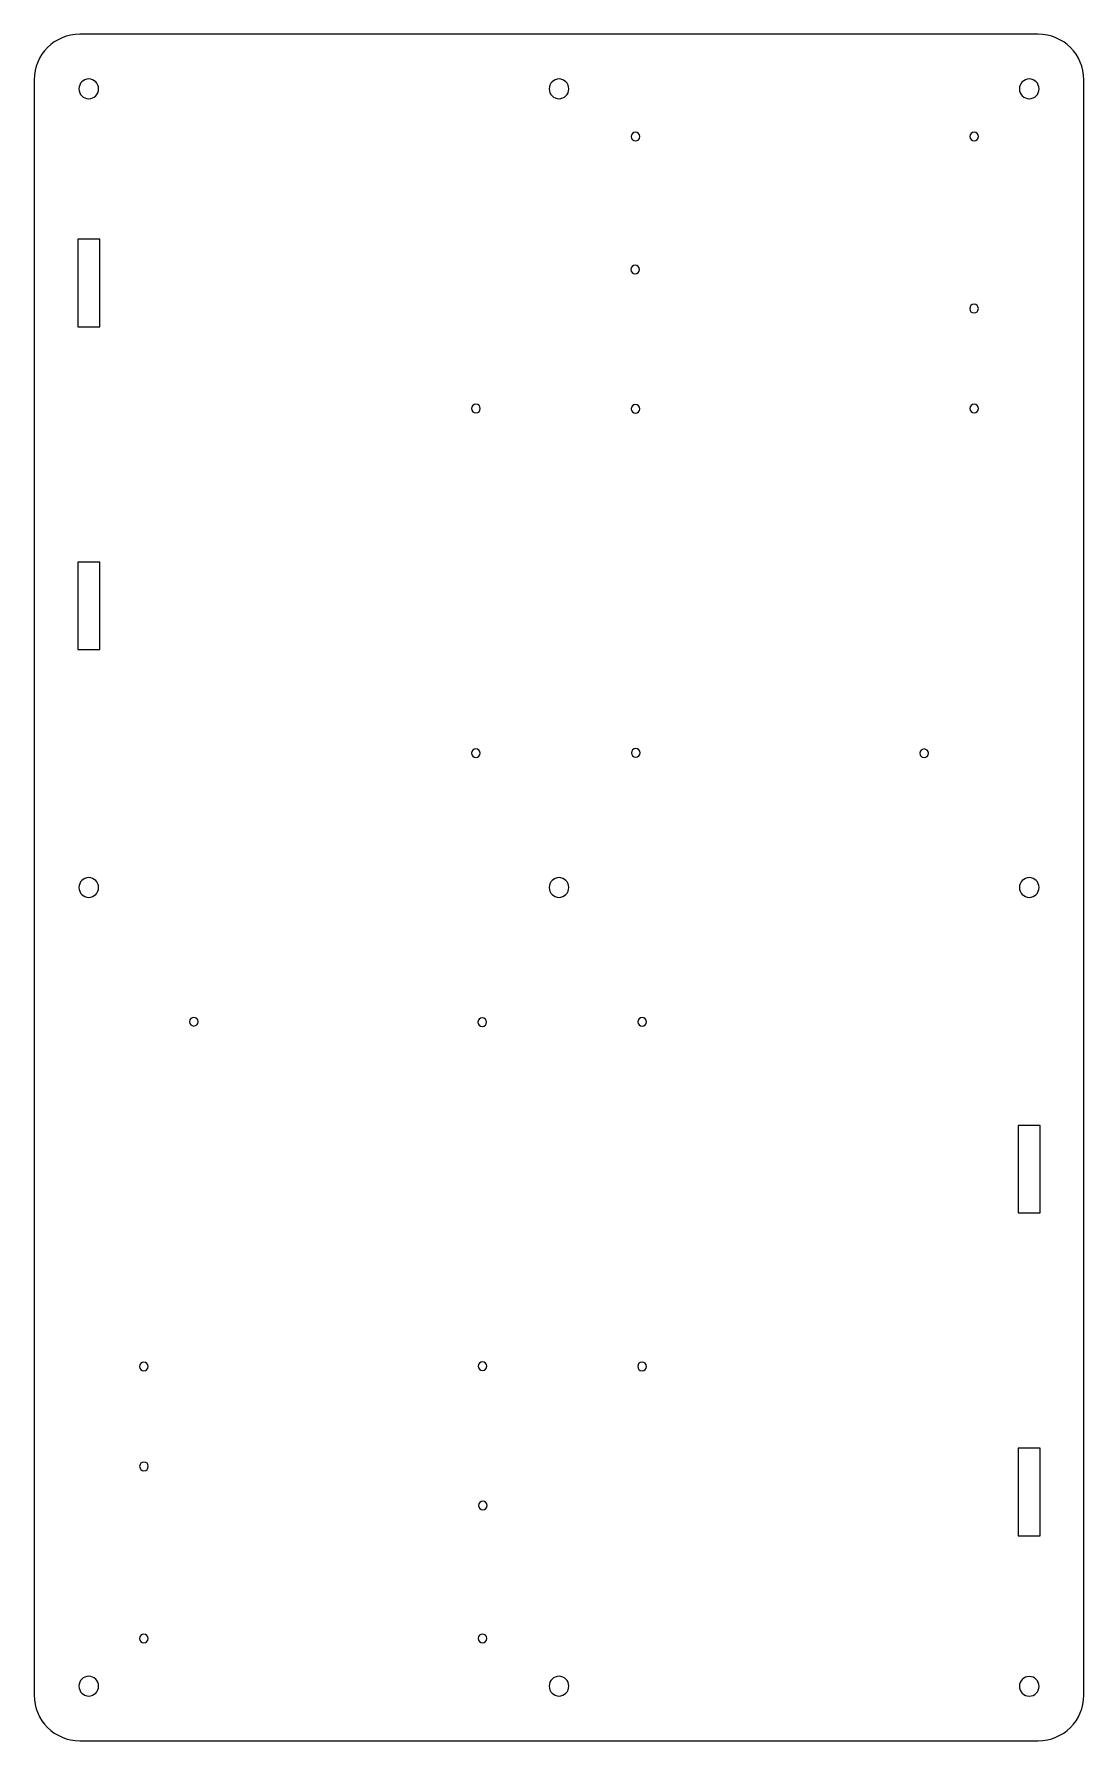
# Model space of a CAD drawing. Header units: millimetres. Extents: x -317 to 163, y -330 to 450.
import ezdxf

# ---------------------------------------------------------------- set-up
doc = ezdxf.new("R2010")
doc.units = ezdxf.units.MM
doc.header["$MEASUREMENT"] = 0
doc.layers.add('layer 1', color=7, linetype='Continuous')

msp = doc.modelspace()

# ---------------------------------------------------------------- linework, layer by layer
at = {"layer": 'layer 1', "color": 250, "lineweight": 20}
for points, knots in [([(-296.1306, 450.5), (-296.1306, 450.5), (142.1306, 450.5), (142.1306, 450.5), (142.1306, 450.5), (153.6088, 450.5), (163, 441.1088), (163, 429.6304), (163, 429.6304), (163, 429.6304), (163, -308.6305), (163, -308.6305), (163, -308.6305), (163, -320.1088), (153.6088, -329.5), (142.1306, -329.5), (142.1306, -329.5), (142.1306, -329.5), (-296.1306, -329.5), (-296.1306, -329.5), (-296.1306, -329.5), (-307.6088, -329.5), (-317, -320.1088), (-317, -308.6305), (-317, -308.6305), (-317, -308.6305), (-317, 429.6304), (-317, 429.6304), (-317, 429.6304), (-317, 441.1088), (-307.6088, 450.5), (-296.1306, 450.5)], [0, 0, 0, 0, 0.11111111, 0.11111111, 0.11111111, 0.11111111, 0.22222222, 0.22222222, 0.22222222, 0.22222222, 0.33333333, 0.33333333, 0.33333333, 0.33333333, 0.44444444, 0.44444444, 0.44444444, 0.44444444, 0.55555556, 0.55555556, 0.55555556, 0.55555556, 0.66666667, 0.66666667, 0.66666667, 0.66666667, 0.77777778, 0.77777778, 0.77777778, 0.77777778, 1, 1, 1, 1]), ([(-41.995, 401.6692), (-43.0892, 401.6692), (-43.9762, 402.5562), (-43.9762, 403.6504), (-43.9762, 403.6504), (-43.9762, 404.7446), (-43.0892, 405.6316), (-41.995, 405.6316), (-41.995, 405.6316), (-40.9008, 405.6316), (-40.0138, 404.7446), (-40.0138, 403.6504), (-40.0138, 403.6504), (-40.0138, 402.5562), (-40.9008, 401.6692), (-41.995, 401.6692)], [0, 0, 0, 0, 0.2, 0.2, 0.2, 0.2, 0.4, 0.4, 0.4, 0.4, 0.6, 0.6, 0.6, 0.6, 1, 1, 1, 1]), ([(112.851, 401.7452), (111.7568, 401.7452), (110.8698, 402.6322), (110.8698, 403.7264), (110.8698, 403.7264), (110.8698, 404.8206), (111.7568, 405.7076), (112.851, 405.7076), (112.851, 405.7076), (113.9452, 405.7076), (114.8322, 404.8206), (114.8322, 403.7264), (114.8322, 403.7264), (114.8322, 402.6322), (113.9452, 401.7452), (112.851, 401.7452)], [0, 0, 0, 0, 0.2, 0.2, 0.2, 0.2, 0.4, 0.4, 0.4, 0.4, 0.6, 0.6, 0.6, 0.6, 1, 1, 1, 1]), ([(-42.1885, 340.948), (-43.2827, 340.948), (-44.1697, 341.835), (-44.1697, 342.9292), (-44.1697, 342.9292), (-44.1697, 344.0234), (-43.2827, 344.9104), (-42.1885, 344.9104), (-42.1885, 344.9104), (-41.0943, 344.9104), (-40.2073, 344.0234), (-40.2073, 342.9292), (-40.2073, 342.9292), (-40.2073, 341.835), (-41.0943, 340.948), (-42.1885, 340.948)], [0, 0, 0, 0, 0.2, 0.2, 0.2, 0.2, 0.4, 0.4, 0.4, 0.4, 0.6, 0.6, 0.6, 0.6, 1, 1, 1, 1]), ([(112.7588, 323.062), (111.6646, 323.062), (110.7776, 323.949), (110.7776, 325.0432), (110.7776, 325.0432), (110.7776, 326.1374), (111.6646, 327.0244), (112.7588, 327.0244), (112.7588, 327.0244), (113.853, 327.0244), (114.74, 326.1374), (114.74, 325.0432), (114.74, 325.0432), (114.74, 323.949), (113.853, 323.062), (112.7588, 323.062)], [0, 0, 0, 0, 0.2, 0.2, 0.2, 0.2, 0.4, 0.4, 0.4, 0.4, 0.6, 0.6, 0.6, 0.6, 1, 1, 1, 1]), ([(-114.9567, 277.3716), (-116.0509, 277.3716), (-116.9379, 278.2586), (-116.9379, 279.3528), (-116.9379, 279.3528), (-116.9379, 280.447), (-116.0509, 281.334), (-114.9567, 281.334), (-114.9567, 281.334), (-113.8625, 281.334), (-112.9755, 280.447), (-112.9755, 279.3528), (-112.9755, 279.3528), (-112.9755, 278.2586), (-113.8625, 277.3716), (-114.9567, 277.3716)], [0, 0, 0, 0, 0.2, 0.2, 0.2, 0.2, 0.4, 0.4, 0.4, 0.4, 0.6, 0.6, 0.6, 0.6, 1, 1, 1, 1]), ([(-41.9962, 277.3098), (-43.0904, 277.3098), (-43.9774, 278.1968), (-43.9774, 279.291), (-43.9774, 279.291), (-43.9774, 280.3852), (-43.0904, 281.2722), (-41.9962, 281.2722), (-41.9962, 281.2722), (-40.902, 281.2722), (-40.015, 280.3852), (-40.015, 279.291), (-40.015, 279.291), (-40.015, 278.1968), (-40.902, 277.3098), (-41.9962, 277.3098)], [0, 0, 0, 0, 0.2, 0.2, 0.2, 0.2, 0.4, 0.4, 0.4, 0.4, 0.6, 0.6, 0.6, 0.6, 1, 1, 1, 1]), ([(112.8284, 277.4248), (111.7342, 277.4248), (110.8472, 278.3118), (110.8472, 279.406), (110.8472, 279.406), (110.8472, 280.5002), (111.7342, 281.3872), (112.8284, 281.3872), (112.8284, 281.3872), (113.9226, 281.3872), (114.8096, 280.5002), (114.8096, 279.406), (114.8096, 279.406), (114.8096, 278.3118), (113.9226, 277.4248), (112.8284, 277.4248)], [0, 0, 0, 0, 0.2, 0.2, 0.2, 0.2, 0.4, 0.4, 0.4, 0.4, 0.6, 0.6, 0.6, 0.6, 1, 1, 1, 1]), ([(-115.0206, 119.9203), (-116.1148, 119.9203), (-117.0018, 120.8073), (-117.0018, 121.9015), (-117.0018, 121.9015), (-117.0018, 122.9957), (-116.1148, 123.8827), (-115.0206, 123.8827), (-115.0206, 123.8827), (-113.9264, 123.8827), (-113.0394, 122.9957), (-113.0394, 121.9015), (-113.0394, 121.9015), (-113.0394, 120.8073), (-113.9264, 119.9203), (-115.0206, 119.9203)], [0, 0, 0, 0, 0.2, 0.2, 0.2, 0.2, 0.4, 0.4, 0.4, 0.4, 0.6, 0.6, 0.6, 0.6, 1, 1, 1, 1]), ([(-41.9223, 120.0638), (-43.0165, 120.0638), (-43.9035, 120.9508), (-43.9035, 122.045), (-43.9035, 122.045), (-43.9035, 123.1392), (-43.0165, 124.0262), (-41.9223, 124.0262), (-41.9223, 124.0262), (-40.8281, 124.0262), (-39.9411, 123.1392), (-39.9411, 122.045), (-39.9411, 122.045), (-39.9411, 120.9508), (-40.8281, 120.0638), (-41.9223, 120.0638)], [0, 0, 0, 0, 0.2, 0.2, 0.2, 0.2, 0.4, 0.4, 0.4, 0.4, 0.6, 0.6, 0.6, 0.6, 1, 1, 1, 1]), ([(90.0025, 119.8373), (88.9083, 119.8373), (88.0213, 120.7243), (88.0213, 121.8185), (88.0213, 121.8185), (88.0213, 122.9127), (88.9083, 123.7997), (90.0025, 123.7997), (90.0025, 123.7997), (91.0967, 123.7997), (91.9837, 122.9127), (91.9837, 121.8185), (91.9837, 121.8185), (91.9837, 120.7243), (91.0967, 119.8373), (90.0025, 119.8373)], [0, 0, 0, 0, 0.2, 0.2, 0.2, 0.2, 0.4, 0.4, 0.4, 0.4, 0.6, 0.6, 0.6, 0.6, 1, 1, 1, 1]), ([(-244.0025, 1.1627), (-242.9083, 1.1627), (-242.0213, 0.2757), (-242.0213, -0.8185), (-242.0213, -0.8185), (-242.0213, -1.9127), (-242.9083, -2.7997), (-244.0025, -2.7997), (-244.0025, -2.7997), (-245.0967, -2.7997), (-245.9837, -1.9127), (-245.9837, -0.8185), (-245.9837, -0.8185), (-245.9837, 0.2757), (-245.0967, 1.1627), (-244.0025, 1.1627)], [0, 0, 0, 0, 0.2, 0.2, 0.2, 0.2, 0.4, 0.4, 0.4, 0.4, 0.6, 0.6, 0.6, 0.6, 1, 1, 1, 1]), ([(-112.0777, 0.9362), (-110.9835, 0.9362), (-110.0965, 0.0492), (-110.0965, -1.045), (-110.0965, -1.045), (-110.0965, -2.1392), (-110.9835, -3.0262), (-112.0777, -3.0262), (-112.0777, -3.0262), (-113.1719, -3.0262), (-114.0589, -2.1392), (-114.0589, -1.045), (-114.0589, -1.045), (-114.0589, 0.0492), (-113.1719, 0.9362), (-112.0777, 0.9362)], [0, 0, 0, 0, 0.2, 0.2, 0.2, 0.2, 0.4, 0.4, 0.4, 0.4, 0.6, 0.6, 0.6, 0.6, 1, 1, 1, 1]), ([(-38.9794, 1.0797), (-37.8852, 1.0797), (-36.9982, 0.1927), (-36.9982, -0.9015), (-36.9982, -0.9015), (-36.9982, -1.9957), (-37.8852, -2.8827), (-38.9794, -2.8827), (-38.9794, -2.8827), (-40.0736, -2.8827), (-40.9606, -1.9957), (-40.9606, -0.9015), (-40.9606, -0.9015), (-40.9606, 0.1927), (-40.0736, 1.0797), (-38.9794, 1.0797)], [0, 0, 0, 0, 0.2, 0.2, 0.2, 0.2, 0.4, 0.4, 0.4, 0.4, 0.6, 0.6, 0.6, 0.6, 1, 1, 1, 1]), ([(-266.8284, -156.4248), (-265.7342, -156.4248), (-264.8472, -157.3118), (-264.8472, -158.406), (-264.8472, -158.406), (-264.8472, -159.5002), (-265.7342, -160.3872), (-266.8284, -160.3872), (-266.8284, -160.3872), (-267.9226, -160.3872), (-268.8096, -159.5002), (-268.8096, -158.406), (-268.8096, -158.406), (-268.8096, -157.3118), (-267.9226, -156.4248), (-266.8284, -156.4248)], [0, 0, 0, 0, 0.2, 0.2, 0.2, 0.2, 0.4, 0.4, 0.4, 0.4, 0.6, 0.6, 0.6, 0.6, 1, 1, 1, 1]), ([(-112.0038, -156.3098), (-110.9096, -156.3098), (-110.0226, -157.1968), (-110.0226, -158.291), (-110.0226, -158.291), (-110.0226, -159.3852), (-110.9096, -160.2722), (-112.0038, -160.2722), (-112.0038, -160.2722), (-113.098, -160.2722), (-113.985, -159.3852), (-113.985, -158.291), (-113.985, -158.291), (-113.985, -157.1968), (-113.098, -156.3098), (-112.0038, -156.3098)], [0, 0, 0, 0, 0.2, 0.2, 0.2, 0.2, 0.4, 0.4, 0.4, 0.4, 0.6, 0.6, 0.6, 0.6, 1, 1, 1, 1]), ([(-39.0433, -156.3716), (-37.9491, -156.3716), (-37.0621, -157.2586), (-37.0621, -158.3528), (-37.0621, -158.3528), (-37.0621, -159.447), (-37.9491, -160.334), (-39.0433, -160.334), (-39.0433, -160.334), (-40.1375, -160.334), (-41.0245, -159.447), (-41.0245, -158.3528), (-41.0245, -158.3528), (-41.0245, -157.2586), (-40.1375, -156.3716), (-39.0433, -156.3716)], [0, 0, 0, 0, 0.2, 0.2, 0.2, 0.2, 0.4, 0.4, 0.4, 0.4, 0.6, 0.6, 0.6, 0.6, 1, 1, 1, 1]), ([(-266.7588, -202.062), (-265.6646, -202.062), (-264.7776, -202.949), (-264.7776, -204.0432), (-264.7776, -204.0432), (-264.7776, -205.1374), (-265.6646, -206.0244), (-266.7588, -206.0244), (-266.7588, -206.0244), (-267.853, -206.0244), (-268.74, -205.1374), (-268.74, -204.0432), (-268.74, -204.0432), (-268.74, -202.949), (-267.853, -202.062), (-266.7588, -202.062)], [0, 0, 0, 0, 0.2, 0.2, 0.2, 0.2, 0.4, 0.4, 0.4, 0.4, 0.6, 0.6, 0.6, 0.6, 1, 1, 1, 1]), ([(-111.8115, -219.948), (-110.7173, -219.948), (-109.8303, -220.835), (-109.8303, -221.9292), (-109.8303, -221.9292), (-109.8303, -223.0234), (-110.7173, -223.9104), (-111.8115, -223.9104), (-111.8115, -223.9104), (-112.9057, -223.9104), (-113.7927, -223.0234), (-113.7927, -221.9292), (-113.7927, -221.9292), (-113.7927, -220.835), (-112.9057, -219.948), (-111.8115, -219.948)], [0, 0, 0, 0, 0.2, 0.2, 0.2, 0.2, 0.4, 0.4, 0.4, 0.4, 0.6, 0.6, 0.6, 0.6, 1, 1, 1, 1]), ([(-266.851, -280.7452), (-265.7568, -280.7452), (-264.8698, -281.6322), (-264.8698, -282.7264), (-264.8698, -282.7264), (-264.8698, -283.8206), (-265.7568, -284.7076), (-266.851, -284.7076), (-266.851, -284.7076), (-267.9452, -284.7076), (-268.8322, -283.8206), (-268.8322, -282.7264), (-268.8322, -282.7264), (-268.8322, -281.6322), (-267.9452, -280.7452), (-266.851, -280.7452)], [0, 0, 0, 0, 0.2, 0.2, 0.2, 0.2, 0.4, 0.4, 0.4, 0.4, 0.6, 0.6, 0.6, 0.6, 1, 1, 1, 1]), ([(-112.005, -280.6692), (-110.9108, -280.6692), (-110.0238, -281.5562), (-110.0238, -282.6504), (-110.0238, -282.6504), (-110.0238, -283.7446), (-110.9108, -284.6316), (-112.005, -284.6316), (-112.005, -284.6316), (-113.0992, -284.6316), (-113.9862, -283.7446), (-113.9862, -282.6504), (-113.9862, -282.6504), (-113.9862, -281.5562), (-113.0992, -280.6692), (-112.005, -280.6692)], [0, 0, 0, 0, 0.2, 0.2, 0.2, 0.2, 0.4, 0.4, 0.4, 0.4, 0.6, 0.6, 0.6, 0.6, 1, 1, 1, 1])]:
    msp.add_open_spline(points, degree=3, knots=knots, dxfattribs=at)
at = {"layer": 'layer 1', "color": 250, "lineweight": 9}
for points in [[(-296.5, 425.5), (-296.5, 427.9853), (-294.4852, 430), (-292, 430), (-292, 430), (-289.5148, 430), (-287.5, 427.9853), (-287.5, 425.5), (-287.5, 425.5), (-287.5, 423.0147), (-289.5148, 421), (-292, 421), (-292, 421), (-294.4852, 421), (-296.5, 423.0147), (-296.5, 425.5)], [(-81.5, 425.5), (-81.5, 427.9853), (-79.4852, 430), (-77, 430), (-77, 430), (-74.5148, 430), (-72.5, 427.9853), (-72.5, 425.5), (-72.5, 425.5), (-72.5, 423.0147), (-74.5148, 421), (-77, 421), (-77, 421), (-79.4852, 421), (-81.5, 423.0147), (-81.5, 425.5)], [(133.5, 425.5), (133.5, 427.9853), (135.5148, 430), (138, 430), (138, 430), (140.4852, 430), (142.5, 427.9853), (142.5, 425.5), (142.5, 425.5), (142.5, 423.0147), (140.4852, 421), (138, 421), (138, 421), (135.5148, 421), (133.5, 423.0147), (133.5, 425.5)], [(-296.9995, 356.7504), (-296.9995, 356.7504), (-286.9995, 356.7504), (-286.9995, 356.7504), (-286.9995, 356.7504), (-286.9995, 356.7504), (-286.9995, 316.7504), (-286.9995, 316.7504), (-286.9995, 316.7504), (-286.9995, 316.7504), (-296.9995, 316.7504), (-296.9995, 316.7504), (-296.9995, 316.7504), (-296.9995, 316.7504), (-296.9995, 356.7504), (-296.9995, 356.7504)], [(-297, 209.2504), (-297, 209.2504), (-287, 209.2504), (-287, 209.2504), (-287, 209.2504), (-287, 209.2504), (-287, 169.2504), (-287, 169.2504), (-287, 169.2504), (-287, 169.2504), (-297, 169.2504), (-297, 169.2504), (-297, 169.2504), (-297, 169.2504), (-297, 209.2504), (-297, 209.2504)], [(-296.5, 60.5), (-296.5, 62.9853), (-294.4852, 65), (-292, 65), (-292, 65), (-289.5148, 65), (-287.5, 62.9853), (-287.5, 60.5), (-287.5, 60.5), (-287.5, 58.0147), (-289.5148, 56), (-292, 56), (-292, 56), (-294.4852, 56), (-296.5, 58.0147), (-296.5, 60.5)], [(-81.5, 60.5), (-81.5, 62.9853), (-79.4852, 65), (-77, 65), (-77, 65), (-74.5148, 65), (-72.5, 62.9853), (-72.5, 60.5), (-72.5, 60.5), (-72.5, 58.0147), (-74.5148, 56), (-77, 56), (-77, 56), (-79.4852, 56), (-81.5, 58.0147), (-81.5, 60.5)], [(133.5, 60.5), (133.5, 62.9853), (135.5148, 65), (138, 65), (138, 65), (140.4852, 65), (142.5, 62.9853), (142.5, 60.5), (142.5, 60.5), (142.5, 58.0147), (140.4852, 56), (138, 56), (138, 56), (135.5148, 56), (133.5, 58.0147), (133.5, 60.5)], [(133.0005, -48.2496), (133.0005, -48.2496), (143, -48.2496), (143, -48.2496), (143, -48.2496), (143, -48.2496), (143, -88.2496), (143, -88.2496), (143, -88.2496), (143, -88.2496), (133.0005, -88.2496), (133.0005, -88.2496), (133.0005, -88.2496), (133.0005, -88.2496), (133.0005, -48.2496), (133.0005, -48.2496)], [(133, -195.7496), (133, -195.7496), (142.9995, -195.7496), (142.9995, -195.7496), (142.9995, -195.7496), (142.9995, -195.7496), (142.9995, -235.7496), (142.9995, -235.7496), (142.9995, -235.7496), (142.9995, -235.7496), (133, -235.7496), (133, -235.7496), (133, -235.7496), (133, -235.7496), (133, -195.7496), (133, -195.7496)], [(-296.5, -304.5), (-296.5, -302.0147), (-294.4852, -300), (-292, -300), (-292, -300), (-289.5148, -300), (-287.5, -302.0147), (-287.5, -304.5), (-287.5, -304.5), (-287.5, -306.9853), (-289.5148, -309), (-292, -309), (-292, -309), (-294.4852, -309), (-296.5, -306.9853), (-296.5, -304.5)], [(-81.5, -304.5), (-81.5, -302.0147), (-79.4852, -300), (-77, -300), (-77, -300), (-74.5148, -300), (-72.5, -302.0147), (-72.5, -304.5), (-72.5, -304.5), (-72.5, -306.9853), (-74.5148, -309), (-77, -309), (-77, -309), (-79.4852, -309), (-81.5, -306.9853), (-81.5, -304.5)], [(133.5, -304.58), (133.5, -302.0947), (135.5148, -300.08), (138, -300.08), (138, -300.08), (140.4852, -300.08), (142.5, -302.0947), (142.5, -304.58), (142.5, -304.58), (142.5, -307.0653), (140.4852, -309.08), (138, -309.08), (138, -309.08), (135.5148, -309.08), (133.5, -307.0653), (133.5, -304.58)]]:
    msp.add_open_spline(points, degree=3, knots=[0, 0, 0, 0, 0.2, 0.2, 0.2, 0.2, 0.4, 0.4, 0.4, 0.4, 0.6, 0.6, 0.6, 0.6, 1, 1, 1, 1], dxfattribs=at)

doc.saveas('drawing.dxf')
